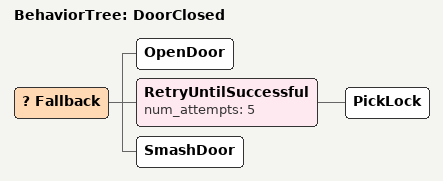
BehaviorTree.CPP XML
<root BTCPP_format="4">
  <BehaviorTree ID="DoorClosed">
    <Fallback>
      <OpenDoor/>
      <RetryUntilSuccessful num_attempts="5">
        <PickLock/>
      </RetryUntilSuccessful>
      <SmashDoor/>
    </Fallback>
  </BehaviorTree>
</root>
